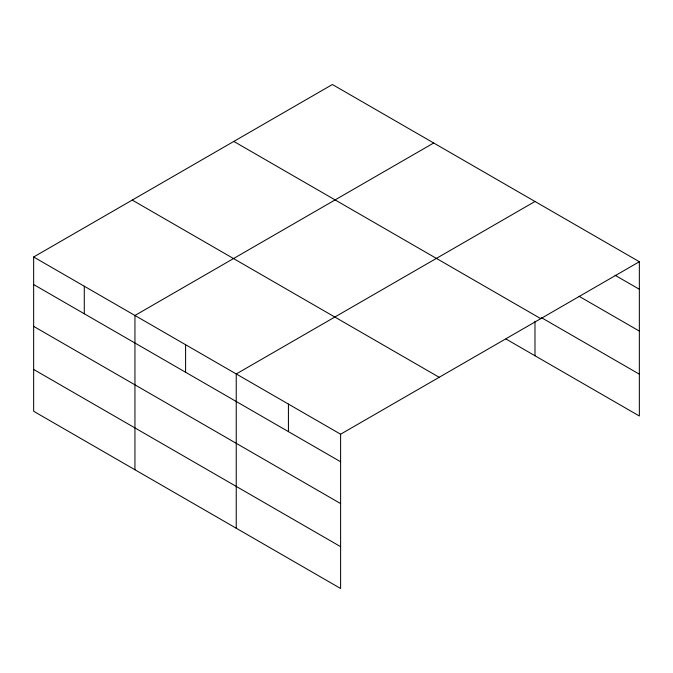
<?xml version="1.0" encoding="UTF-8"?>
<svg xmlns="http://www.w3.org/2000/svg" width="673" height="673" viewBox="0 0 673 673"><rect width="100%" height="100%" fill="white"/><g stroke="black" fill="none" stroke-linecap="round" stroke-linejoin="round"><path stroke-width="1.01" d="M33.65 256.993L340.605 434.211L340.605 588.488L33.65 411.27L33.65 256.993L332.395 84.512L639.35 261.73L639.35 416.007L506.046 339.041M433.69 142.996L134.945 315.477L134.945 469.746M534.985 201.479L236.24 373.961L236.24 528.229M340.605 434.211L639.35 261.73M615.055 275.249L639.35 289.272M579.074 296.288L639.35 331.091M541.285 317.563L639.35 374.18M233.809 141.431L540.764 318.649M132.236 200.074L439.191 377.292M33.65 284.536L340.605 461.754M33.65 326.355L340.605 503.572M33.65 369.443L340.605 546.661M534.985 321.248L534.985 355.748M288.423 404.086L288.423 431.62M185.588 344.719L185.588 372.253M84.293 286.235L84.293 313.778"/></g></svg>
